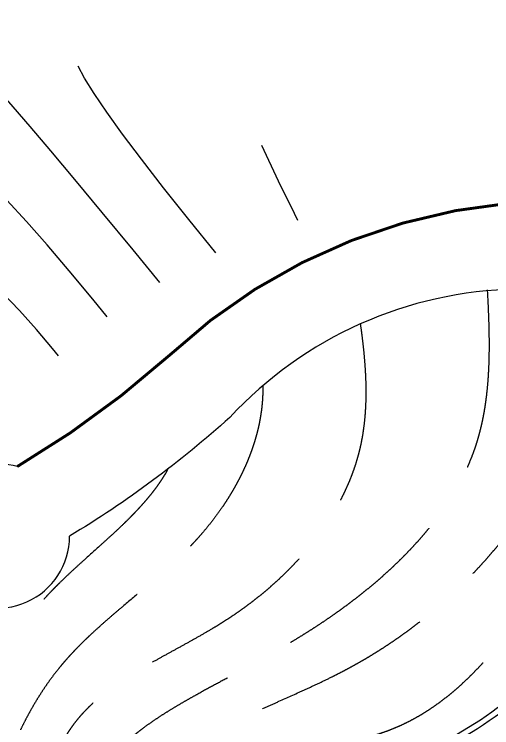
# Model space of a CAD drawing. Extents: x 351134 to 737836, y 2693212 to 3319468.
# Drawn here: x 609948 to 643044, y 3200467 to 3249890 of the extents above; entities that cross this region are included whole.
import ezdxf

# ---------------------------------------------------------------- set-up
doc = ezdxf.new("R2010")
doc.units = 0
doc.linetypes.add('DASH', pattern=[0.35, 0.25, -0.1])
for name, color, linetype in [('00景观层', 10, 'CONTINUOUS'), ('DGX', 8, 'CONTINUOUS'), ('DLSS', 4, 'CONTINUOUS'), ('道路', 1, 'CONTINUOUS')]:
    doc.layers.add(name, color=color, linetype=linetype)

msp = doc.modelspace()

# ---------------------------------------------------------------- linework, layer by layer
at = {"layer": '00景观层', "color": 250, "linetype": 'Continuous', "elevation": -355301.9999999999, "flags": 128}
msp.add_lwpolyline([(664475.8344759274, 3222956.9529035, 0.2612046798950807), (647681.8428862005, 3206752.090664482, -0.1423640540812709), (643453.58012112, 3201834.882108269, -0.1287902398260148), (629163.7520686764, 3196171.554983012, 0.3283512456614104), (621375.4833438041, 3189718.533716951)], format="xyb", dxfattribs=at)
at = {"layer": '00景观层', "color": 7, "elevation": -355301.9999999999, "flags": 128}
msp.add_lwpolyline([(664954.1209525751, 3222665.560467891, 0.2659391858375374), (648057.1968834297, 3206611.251689701, -0.1427078718126949), (643681.4260900846, 3201505.932779318, -0.1288056201973847), (629199.2390676794, 3195772.924504802, 0.3232220297864906), (621804.7176728399, 3189779.875815256, 0.3232220297864906)], format="xyb", dxfattribs=at)
at = {"layer": '00景观层', "color": 250, "linetype": 'DASH', "ltscale": 50000}
for points, knots in [([(642733.4747975856, 3230803.384754424, -355301.9999999999), (642936.4510474891, 3226960.676287053, -355301.9999999999), (643162.8925767601, 3218015.405072983, -355301.9999999999), (633705.5117087445, 3208713.336845961, -355301.9999999999), (623978.9901188178, 3203534.920592509, -355301.9999999999), (614840.1187170483, 3198521.695337073, -355301.9999999999), (613895.5406976073, 3191952.652343647, -355301.9999999999), (613573.4580704063, 3188603.542278586, -355301.9999999999)], [997.0985194084769, 997.0985194084769, 997.0985194084769, 997.0985194084769, 12137.36693241607, 27147.30483138332, 36749.0875892302, 46386.21446362793, 55863.82952789356, 55863.82952789356, 55863.82952789356, 55863.82952789356]), ([(633933.3362905008, 3228435.917224086, -355301.9999999999), (634362.5044600569, 3225411.205532421, -355301.9999999999), (634863.034637716, 3217544.79876839, -355301.9999999999), (625982.1864565003, 3207166.060834167, -355301.9999999999), (613117.5184553687, 3202838.815014439, -355301.9999999999), (611396.9932346126, 3193479.062300932, -355301.9999999999), (610334.7415758342, 3189339.049391722, -355301.9999999999), (610006.8875180806, 3188093.841849426, -355301.9999999999)], [3340.621875679484, 3340.621875679484, 3340.621875679484, 3340.621875679484, 12226.69382961988, 26838.28278418392, 40349.20952308485, 49300.45861291794, 53198.04801683585, 53198.04801683585, 53198.04801683585, 53198.04801683585]), ([(616347.2264212095, 3188999.942938002, -355301.9999999999), (617260.9242453157, 3191995.535663431, -355301.9999999999), (619881.3787102783, 3199595.439522312, -355301.9999999999), (633487.5964798025, 3203577.686594201, -355301.9999999999), (644366.4403420646, 3212719.636117871, -355301.9999999999), (650157.0344477361, 3223599.860764156, -355301.9999999999), (656126.2948383901, 3226189.745686008, -355301.9999999999), (658190.8556957552, 3226898.558543587, -355301.9999999999)], [1096.884999456999, 1096.884999456999, 1096.884999456999, 1096.884999456999, 10033.35088122074, 24416.74818913319, 39523.74241476324, 52681.8907074293, 59103.14573917171, 59103.14573917171, 59103.14573917171, 59103.14573917171]), ([(619328.9059955311, 3189426.056297138, -355301.9999999999), (620291.4010418558, 3192565.490318568, -355301.9999999999), (622700.8477341747, 3199709.008400378, -355301.9999999999), (637347.1318701118, 3198166.682782615, -355301.9999999999), (646563.173831245, 3209514.672871621, -355301.9999999999), (652249.07098263, 3220928.347076327, -355301.9999999999), (658827.1688038526, 3224022.919608914, -355301.9999999999), (661445.3620347399, 3225079.483699127, -355301.9999999999)], [572.931815156717, 572.931815156717, 572.931815156717, 572.931815156717, 9424.308309115493, 21301.07428105147, 36720.84386951023, 50098.58732233914, 58332.71722659112, 58332.71722659112, 58332.71722659112, 58332.71722659112]), ([(627177.5839001442, 3224158.154451654, -355301.9999999999), (627180.7851773007, 3223736.098224222, -355301.9999999999), (627046.570296463, 3220073.694947246, -355301.9999999999), (622891.3920497682, 3212130.578306553, -355301.9999999999), (613173.3975957817, 3206521.61088126, -355301.9999999999), (608458.7633205424, 3196578.046808226, -355301.9999999999), (607356.9673277502, 3190609.847352085, -355301.9999999999), (606867.058480975, 3187645.12726935, -355301.9999999999)], [5563.053060721144, 5563.053060721144, 5563.053060721144, 5563.053060721144, 6842.230669250325, 16689.12795896348, 30313.28045193079, 39512.19597872193, 48533.44270348714, 48533.44270348714, 48533.44270348714, 48533.44270348714]), ([(620600.0684084203, 3218389.015752809, -355301.9999999999), (618753.6904141157, 3214973.628153939, -355301.9999999999), (612244.9122675721, 3210868.356418014, -355301.9999999999), (606764.8597705332, 3201466.3669349, -355301.9999999999), (604440.9620473584, 3195095.355290571, -355301.9999999999), (603033.5525209504, 3191081.660529275, -355301.9999999999)], [10410.34687703525, 10410.34687703525, 10410.34687703525, 10410.34687703525, 22866.81531140978, 30449.72589427864, 43151.34596097599, 43151.34596097599, 43151.34596097599, 43151.34596097599])]:
    msp.add_open_spline(points, degree=3, knots=knots, dxfattribs=at)
at = {"layer": 'DGX', "color": 8, "linetype": 'Continuous'}
for points in [[(613016.4419132998, 3226226.111275756), (612592.4076991889, 3226745.489082674), (611482.150757632, 3228060.240449766), (610316.2241701696, 3229359.405567984), (609094.6279370401, 3230642.984437326), (607817.3620578859, 3231910.977058271), (606484.4265331838, 3233163.383430342), (605095.8213623378, 3234400.203552584), (603651.546545944, 3235621.437426905), (602151.6020835254, 3236827.085052351), (600506.6000494573, 3238079.31992803), (598627.1525177571, 3239440.315552572), (596513.2594883058, 3240910.071927408), (594164.9209613416, 3242488.589051107), (591582.136936507, 3244175.866924623), (588764.9074141595, 3245971.905547003), (585713.2323940608, 3247876.704919199), (582427.1118763301, 3249890.265040735)], [(616395.8552955608, 3228920.106012321), (615388.5277491424, 3230153.929969172), (613764.8163085792, 3232112.04368482), (612231.8835345122, 3233907.643282274), (610789.7294268224, 3235540.728761534), (609438.3539853904, 3237011.300123075), (608177.7572104547, 3238319.357366899), (607007.939101896, 3239464.900493483), (605928.8996598336, 3240447.929501394), (604940.6388841483, 3241268.444391588), (603925.4232337091, 3242041.263158659), (602765.519167504, 3242881.203797201), (601460.9266852948, 3243788.266307215), (600011.6457873199, 3244762.450688223), (598417.6764734599, 3245803.756940702), (596679.0187435958, 3246912.185064653), (594795.6725979659, 3248087.735060076), (592767.6380365703, 3249330.40692697)], [(620030.3225762807, 3231303.930440841), (618184.647799215, 3233562.370856146), (616047.4818596456, 3236163.846919397), (614147.5428987357, 3238455.880996565), (612484.8309166047, 3240438.473086218), (611059.3459128949, 3242111.62318931), (609871.087887964, 3243475.331304888), (608920.0568415734, 3244529.597433905), (608206.2527739618, 3245274.421576361), (607729.6756847713, 3245709.803730825), (607344.2464179609, 3246003.206389288), (606903.8858171317, 3246322.092041353), (606408.5938822839, 3246666.460686544), (605858.3706131789, 3247036.312324862), (605253.2160101745, 3247431.646956781), (604593.1300730321, 3247852.464582304), (603878.1128019902, 3248298.765200953), (603108.1641968105, 3248770.548812727)], [(623929.5300905083, 3233368.87418355), (622055.6664211366, 3235677.086351255), (620302.7877490136, 3237877.699780802), (618768.5577060792, 3239850.413093428), (617452.9762920949, 3241595.22628961), (616356.0435072992, 3243112.139367918), (615477.7593515727, 3244401.152329306), (614818.1238249156, 3245462.265173773), (614377.1369273278, 3246295.477900843)], [(629606.5946200251, 3235602.282013705), (629363.033715925, 3236081.462556223), (628266.9149210069, 3238333.477670053), (627110.5666197154, 3240799.504330496)]]:
    msp.add_lwpolyline(points, dxfattribs=at)
at = {"layer": 'DLSS', "linetype": 'Continuous', "const_width": 200, "elevation": -355301.9999999999, "flags": 128}
msp.add_lwpolyline([(655461.5234932543, 3236222.643776057, 0.2406763079393659), (620698.0603295444, 3226258.980488386, -0.04896866238654303), (610152.0696487979, 3218555.643382323, -0.04896866238654303)], format="xyb", dxfattribs=at)
at = {"layer": 'DLSS', "linetype": 'Continuous'}
msp.add_arc((608787.0899680862, 3213745.567450361, -355301.9999999999), 5000, 74.1573794237477, 180.7688974298675, dxfattribs=at)
at = {"layer": '道路', "elevation": -355301.9999999999, "flags": 128}
msp.add_lwpolyline([(664954.1209525751, 3222665.560467891, 0.4259441481922686), (624898.1440938867, 3221966.136543238, -0.04756528331934562), (613787.0835172618, 3213737.535750524, -0.04756528331934562)], format="xyb", dxfattribs=at)
at = {"layer": '道路'}
msp.add_arc((608787.0899680862, 3213745.567450361, -355301.9999999999), 5000, 228.1424320106835, 359.907963458173, dxfattribs=at)

doc.saveas('drawing.dxf')
